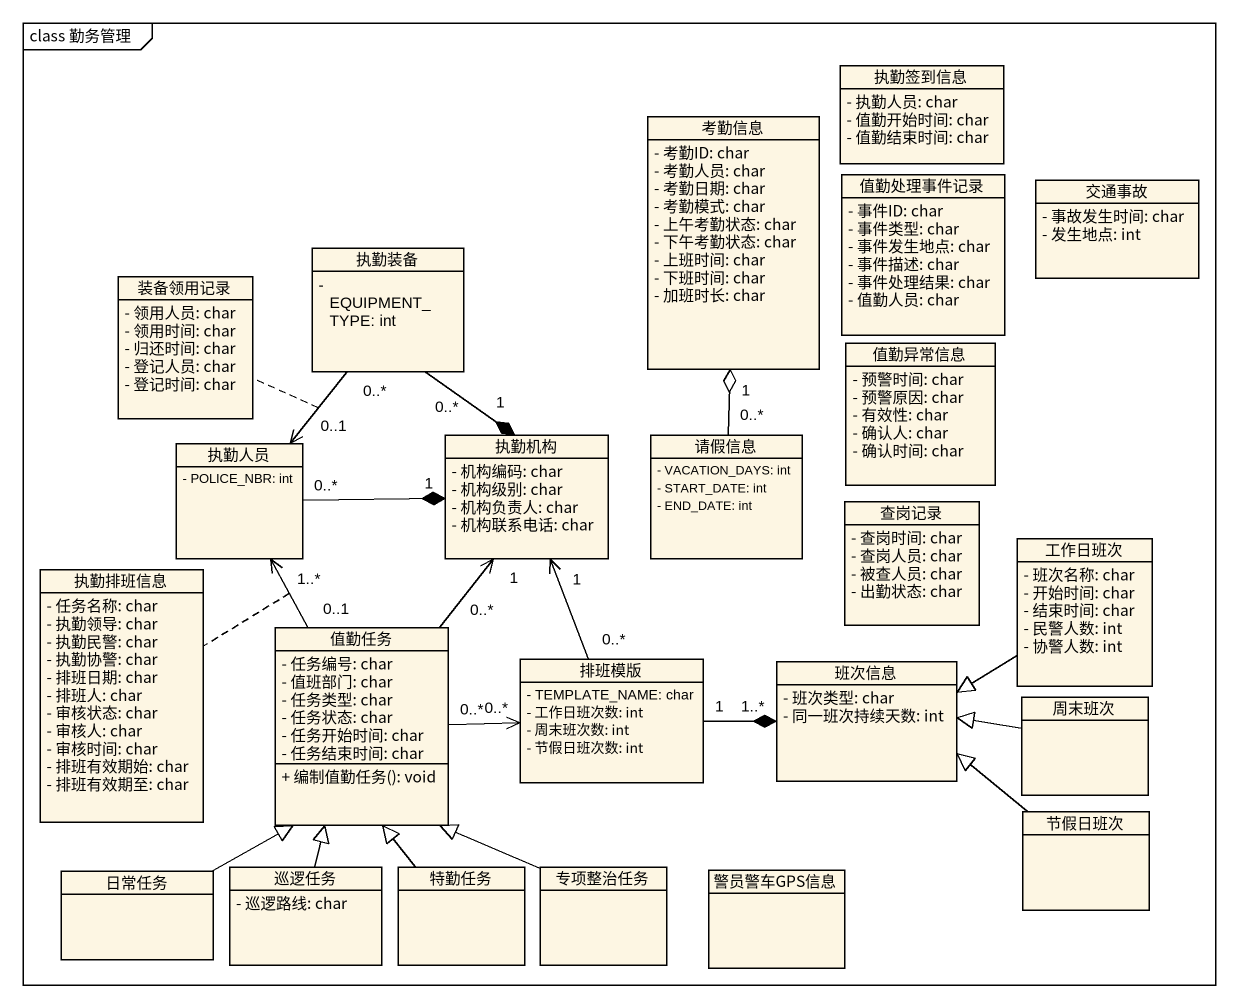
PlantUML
@startuml
mainframe class 勤务管理
hide circle
hide empty members
skinparam classAttributeIconSize 0
class 执勤签到信息 {
  - 执勤人员: char
  - 值勤开始时间: char
  - 值勤结束时间: char
}
class 考勤信息 {
  - 考勤ID: char
  - 考勤人员: char
  - 考勤日期: char
  - 考勤模式: char
  - 上午考勤状态: char
  - 下午考勤状态: char
  - 上班时间: char
  - 下班时间: char
  - 加班时长: char
}
class 值勤处理事件记录 {
  - 事件ID: char
  - 事件类型: char
  - 事件发生地点: char
  - 事件描述: char
  - 事件处理结果: char
  - 值勤人员: char
}
class 交通事故 {
  - 事故发生时间: char
  - 发生地点: int
}
class 执勤装备 {
  - EQUIPMENT_TYPE: int
}
class 装备领用记录 {
  - 领用人员: char
  - 领用时间: char
  - 归还时间: char
  - 登记人员: char
  - 登记时间: char
}
class 值勤异常信息 {
  - 预警时间: char
  - 预警原因: char
  - 有效性: char
  - 确认人: char
  - 确认时间: char
}
class 执勤人员 {
  - POLICE_NBR: int
}
class 执勤机构 {
  - 机构编码: char
  - 机构级别: char
  - 机构负责人: char
  - 机构联系电话: char
}
class 请假信息 {
  - VACATION_DAYS: int
  - START_DATE: int
  - END_DATE: int
}
class 查岗记录 {
  - 查岗时间: char
  - 查岗人员: char
  - 被查人员: char
  - 出勤状态: char
}
class 执勤排班信息 {
  - 任务名称: char
  - 执勤领导: char
  - 执勤民警: char
  - 执勤协警: char
  - 排班日期: char
  - 排班人: char
  - 审核状态: char
  - 审核人: char
  - 审核时间: char
  - 排班有效期始: char
  - 排班有效期至: char
}
class 工作日班次 {
  - 班次名称: char
  - 开始时间: char
  - 结束时间: char
  - 民警人数: int
  - 协警人数: int
}
class 值勤任务 {
  - 任务编号: char
  - 值班部门: char
  - 任务类型: char
  - 任务状态: char
  - 任务开始时间: char
  - 任务结束时间: char
  + 编制值勤任务(): void
}
class 排班模版 {
  - TEMPLATE_NAME: char
  - 工作日班次数: int
  - 周末班次数: int
  - 节假日班次数: int
}
class 班次信息 {
  - 班次类型: char
  - 同一班次持续天数: int
}
class 周末班次
class 节假日班次
class 日常任务
class 巡逻任务 {
  - 巡逻路线: char
}
class 特勤任务
class 专项整治任务
class 警员警车GPS信息
执勤装备 "0..*" --> "0..1" 执勤人员
(执勤装备, 执勤人员) .. 装备领用记录
执勤装备 "0..*" --* "1" 执勤机构
执勤人员 "0..*" -right-* "1" 执勤机构
请假信息 "0..*" -up-o "1" 考勤信息
工作日班次 -left-|> 班次信息
值勤任务 "0..1" -up-> "1..*" 执勤人员
(值勤任务, 执勤人员) .. 执勤排班信息
值勤任务 "0..*" -up-> "1" 执勤机构
值勤任务 "0..*" -right-> "0..*" 排班模版
排班模版 "0..*" -up-> "1" 执勤机构
排班模版 "1" -right-* "1..*" 班次信息
周末班次 -left-|> 班次信息
节假日班次 -up-|> 班次信息
日常任务 -up-|> 值勤任务
巡逻任务 -up-|> 值勤任务
特勤任务 -up-|> 值勤任务
专项整治任务 -up-|> 值勤任务
@enduml
